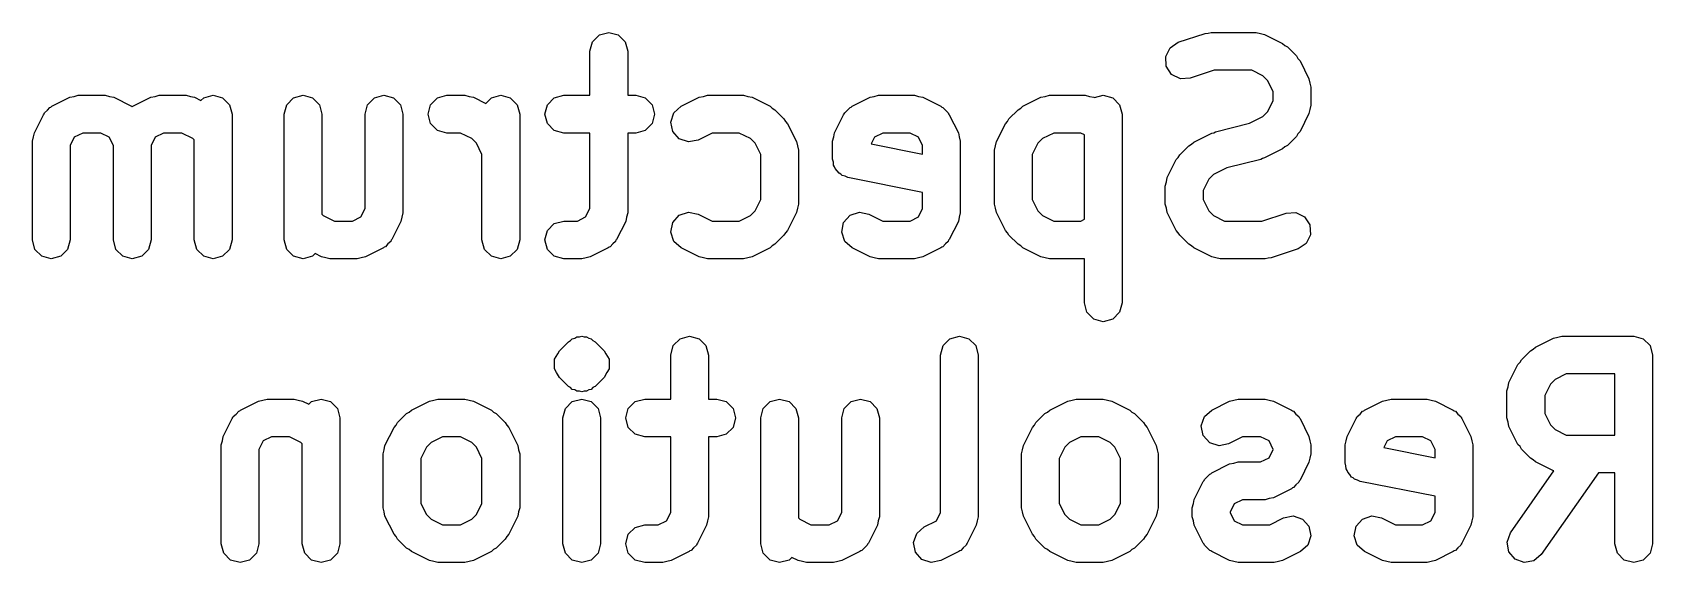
# Model space of a CAD drawing. Extents: x 112.8 to 171.6, y -69.1 to -64.2.
# Drawn here: x 158.75 to 171.62, y -68.46 to -64.24 of the extents above; entities that cross this region are included whole.
import ezdxf

# ---------------------------------------------------------------- set-up
doc = ezdxf.new("R2010")
doc.units = 0
doc.layers.add('BLACK', color=7, linetype='CONTINUOUS')

msp = doc.modelspace()

# ---------------------------------------------------------------- linework, layer by layer
at = {"layer": 'BLACK', "linetype": 'CONTINUOUS'}
for p, q in [((163.183, -64.3921), (163.203, -64.3171)), ((163.203, -64.3171), (163.258, -64.2622)), ((163.258, -64.2622), (163.333, -64.2421)), ((163.333, -64.2421), (163.408, -64.2622)), ((163.408, -64.2622), (163.462, -64.3171)), ((163.462, -64.3171), (163.483, -64.3921)), ((167.792, -64.364), (167.857, -64.3212)), ((167.857, -64.3212), (168.071, -64.2498)), ((168.071, -64.2498), (168.095, -64.2483)), ((168.095, -64.2483), (168.118, -64.2421)), ((168.118, -64.2421), (168.475, -64.2421)), ((168.475, -64.2421), (168.509, -64.251)), ((168.509, -64.251), (168.542, -64.2579)), ((168.542, -64.2579), (168.685, -64.3293)), ((168.685, -64.3293), (168.703, -64.3454)), ((168.703, -64.3454), (168.724, -64.3574)), ((163.183, -64.7421), (163.183, -64.3921)), ((163.483, -64.3921), (163.483, -64.7421)), ((167.757, -64.4334), (167.792, -64.364)), ((167.762, -64.5109), (167.757, -64.4334)), ((168.724, -64.3574), (168.796, -64.4289)), ((168.796, -64.4289), (168.808, -64.4498)), ((168.808, -64.4498), (168.824, -64.4678)), ((168.824, -64.4678), (168.895, -64.6107)), ((167.804, -64.5757), (167.762, -64.5109)), ((167.874, -64.6105), (167.804, -64.5757)), ((167.951, -64.6058), (167.874, -64.6105)), ((168.143, -64.5421), (167.951, -64.6058)), ((168.44, -64.5421), (168.143, -64.5421)), ((168.529, -64.5868), (168.44, -64.5421)), ((168.566, -64.6238), (168.529, -64.5868)), ((168.895, -64.6107), (168.902, -64.6445)), ((168.611, -64.7132), (168.566, -64.6238)), ((168.611, -64.7852), (168.611, -64.7132)), ((168.902, -64.6445), (168.911, -64.6778)), ((168.911, -64.6778), (168.911, -64.8206)), ((158.85, -64.8809), (158.873, -64.8609)), ((158.873, -64.8609), (158.893, -64.8383)), ((158.893, -64.8383), (158.901, -64.8354)), ((158.901, -64.8354), (158.908, -64.8293)), ((158.908, -64.8293), (159.051, -64.7579)), ((159.051, -64.7579), (159.085, -64.751)), ((159.085, -64.751), (159.118, -64.7421)), ((159.118, -64.7421), (159.333, -64.7421)), ((159.333, -64.7421), (159.366, -64.751)), ((159.366, -64.751), (159.4, -64.7579)), ((159.4, -64.7579), (159.542, -64.8293)), ((159.542, -64.8293), (159.547, -64.8332)), ((159.547, -64.8332), (159.551, -64.8293)), ((159.551, -64.8293), (159.694, -64.7579)), ((159.694, -64.7579), (159.728, -64.751)), ((159.728, -64.751), (159.761, -64.7421)), ((159.761, -64.7421), (159.975, -64.7421)), ((159.975, -64.7421), (160.009, -64.751)), ((160.009, -64.751), (160.042, -64.7579)), ((160.042, -64.7579), (160.093, -64.7834)), ((160.093, -64.7834), (160.115, -64.7622)), ((160.115, -64.7622), (160.19, -64.7421)), ((160.19, -64.7421), (160.265, -64.7622)), ((160.265, -64.7622), (160.32, -64.8171)), ((160.32, -64.8171), (160.34, -64.8921)), ((160.754, -64.8921), (160.774, -64.8171)), ((160.774, -64.8171), (160.829, -64.7622)), ((160.829, -64.7622), (160.904, -64.7421)), ((160.904, -64.7421), (160.979, -64.7622)), ((160.979, -64.7622), (161.034, -64.8171)), ((161.034, -64.8171), (161.054, -64.8921)), ((161.397, -64.8921), (161.417, -64.8171)), ((161.417, -64.8171), (161.472, -64.7622)), ((161.472, -64.7622), (161.547, -64.7421)), ((161.547, -64.7421), (161.622, -64.7622)), ((161.622, -64.7622), (161.677, -64.8171)), ((161.677, -64.8171), (161.697, -64.8921)), ((161.897, -64.8921), (161.917, -64.8171)), ((161.917, -64.8171), (161.972, -64.7622)), ((161.972, -64.7622), (162.047, -64.7421)), ((162.047, -64.7421), (162.19, -64.7421)), ((162.19, -64.7421), (162.223, -64.751)), ((162.223, -64.751), (162.257, -64.7579)), ((162.257, -64.7579), (162.355, -64.8072)), ((162.355, -64.8072), (162.4, -64.7622)), ((162.4, -64.7622), (162.475, -64.7421)), ((162.475, -64.7421), (162.55, -64.7622)), ((162.55, -64.7622), (162.605, -64.8171)), ((162.605, -64.8171), (162.625, -64.8921)), ((162.825, -64.8921), (162.845, -64.8171)), ((162.845, -64.8171), (162.9, -64.7622)), ((162.9, -64.7622), (162.975, -64.7421)), ((162.975, -64.7421), (163.183, -64.7421)), ((163.483, -64.7421), (163.547, -64.7421)), ((163.547, -64.7421), (163.622, -64.7622)), ((163.622, -64.7622), (163.677, -64.8171)), ((163.677, -64.8171), (163.697, -64.8921)), ((163.85, -64.8809), (163.908, -64.8293)), ((163.908, -64.8293), (164.051, -64.7579)), ((164.051, -64.7579), (164.085, -64.751)), ((164.085, -64.751), (164.118, -64.7421)), ((164.118, -64.7421), (164.404, -64.7421)), ((164.404, -64.7421), (164.437, -64.751)), ((164.437, -64.751), (164.471, -64.7579)), ((164.471, -64.7579), (164.614, -64.8293)), ((164.614, -64.8293), (164.632, -64.8454)), ((164.632, -64.8454), (164.653, -64.8574)), ((164.653, -64.8574), (164.724, -64.9289)), ((165.207, -64.8809), (165.23, -64.8609)), ((165.23, -64.8609), (165.25, -64.8383)), ((165.25, -64.8383), (165.259, -64.8354)), ((165.259, -64.8354), (165.265, -64.8293)), ((165.265, -64.8293), (165.408, -64.7579)), ((165.408, -64.7579), (165.442, -64.751)), ((165.442, -64.751), (165.475, -64.7421)), ((165.475, -64.7421), (165.761, -64.7421)), ((165.761, -64.7421), (165.794, -64.751)), ((165.794, -64.751), (165.828, -64.7579)), ((165.828, -64.7579), (165.971, -64.8293)), ((165.971, -64.8293), (165.978, -64.8354)), ((165.978, -64.8354), (165.987, -64.8383)), ((165.987, -64.8383), (166.007, -64.8609)), ((166.007, -64.8609), (166.029, -64.8809)), ((166.512, -64.9289), (166.584, -64.8574)), ((166.584, -64.8574), (166.605, -64.8454)), ((166.605, -64.8454), (166.623, -64.8293)), ((166.623, -64.8293), (166.765, -64.7579)), ((166.765, -64.7579), (166.799, -64.751)), ((166.799, -64.751), (166.833, -64.7421)), ((166.833, -64.7421), (167.118, -64.7421)), ((167.118, -64.7421), (167.152, -64.751)), ((167.152, -64.751), (167.185, -64.7579)), ((167.185, -64.7579), (167.191, -64.7608)), ((167.191, -64.7608), (167.261, -64.7421)), ((167.261, -64.7421), (167.336, -64.7622)), ((167.336, -64.7622), (167.391, -64.8171)), ((167.391, -64.8171), (167.411, -64.8921)), ((168.566, -64.8746), (168.611, -64.7852)), ((168.902, -64.8539), (168.895, -64.8877)), ((168.911, -64.8206), (168.902, -64.8539)), ((158.77, -65.0393), (158.841, -64.8964)), ((158.841, -64.8964), (158.847, -64.8896)), ((158.847, -64.8896), (158.85, -64.8809)), ((160.34, -64.8921), (160.34, -65.8921)), ((160.754, -65.8921), (160.754, -64.8921)), ((161.054, -64.8921), (161.054, -65.6871)), ((161.397, -65.6424), (161.397, -64.8921)), ((161.697, -64.8921), (161.697, -65.6778)), ((161.917, -64.9671), (161.897, -64.8921)), ((161.972, -65.022), (161.917, -64.9671)), ((162.625, -64.8921), (162.625, -65.8921)), ((162.845, -64.9671), (162.825, -64.8921)), ((162.9, -65.022), (162.845, -64.9671)), ((163.677, -64.9671), (163.622, -65.022)), ((163.697, -64.8921), (163.677, -64.9671)), ((163.826, -64.9545), (163.85, -64.8809)), ((163.841, -65.0306), (163.826, -64.9545)), ((164.724, -64.9289), (164.736, -64.9498)), ((164.736, -64.9498), (164.752, -64.9678)), ((164.752, -64.9678), (164.824, -65.1107)), ((165.127, -65.0393), (165.198, -64.8964)), ((165.198, -64.8964), (165.204, -64.8896)), ((165.204, -64.8896), (165.207, -64.8809)), ((166.029, -64.8809), (166.032, -64.8896)), ((166.032, -64.8896), (166.038, -64.8964)), ((166.038, -64.8964), (166.11, -65.0393)), ((166.413, -65.1107), (166.484, -64.9678)), ((166.484, -64.9678), (166.5, -64.9498)), ((166.5, -64.9498), (166.512, -64.9289)), ((167.411, -64.8921), (167.411, -66.3921)), ((168.153, -65.0323), (168.423, -64.9648)), ((168.423, -64.9648), (168.529, -64.9116)), ((168.529, -64.9116), (168.566, -64.8746)), ((168.895, -64.8877), (168.824, -65.0306)), ((158.754, -65.1064), (158.763, -65.0731)), ((158.754, -65.8921), (158.754, -65.1064)), ((158.763, -65.0731), (158.77, -65.0393)), ((159.087, -65.0753), (159.054, -65.1418)), ((159.154, -65.0421), (159.087, -65.0753)), ((159.297, -65.0421), (159.154, -65.0421)), ((159.364, -65.0753), (159.297, -65.0421)), ((159.397, -65.1418), (159.364, -65.0753)), ((159.73, -65.0753), (159.697, -65.1418)), ((159.796, -65.0421), (159.73, -65.0753)), ((159.94, -65.0421), (159.796, -65.0421)), ((160.029, -65.0868), (159.94, -65.0421)), ((160.04, -65.0971), (160.029, -65.0868)), ((160.04, -65.8921), (160.04, -65.0971)), ((162.047, -65.0421), (161.972, -65.022)), ((162.154, -65.0421), (162.047, -65.0421)), ((162.244, -65.0868), (162.154, -65.0421)), ((162.281, -65.1238), (162.244, -65.0868)), ((162.325, -65.2132), (162.281, -65.1238)), ((162.975, -65.0421), (162.9, -65.022)), ((163.183, -65.0421), (162.975, -65.0421)), ((163.183, -65.6424), (163.183, -65.0421)), ((163.547, -65.0421), (163.483, -65.0421)), ((163.483, -65.0421), (163.483, -65.6778)), ((163.622, -65.022), (163.547, -65.0421)), ((163.893, -65.0887), (163.841, -65.0306)), ((163.966, -65.1132), (163.893, -65.0887)), ((164.042, -65.0977), (163.966, -65.1132)), ((164.154, -65.0421), (164.042, -65.0977)), ((164.369, -65.0421), (164.154, -65.0421)), ((164.458, -65.0868), (164.369, -65.0421)), ((164.495, -65.1238), (164.458, -65.0868)), ((164.54, -65.2132), (164.495, -65.1238)), ((164.824, -65.1107), (164.831, -65.1445)), ((165.111, -65.1064), (165.12, -65.0731)), ((165.111, -65.2492), (165.111, -65.1064)), ((165.12, -65.0731), (165.127, -65.0393)), ((165.444, -65.0753), (165.418, -65.1277)), ((165.511, -65.0421), (165.444, -65.0753)), ((165.726, -65.0421), (165.511, -65.0421)), ((165.792, -65.0753), (165.726, -65.0421)), ((165.825, -65.1418), (165.792, -65.0753)), ((166.11, -65.0393), (166.116, -65.0731)), ((166.116, -65.0731), (166.125, -65.1064)), ((166.125, -65.1064), (166.125, -65.6778)), ((166.406, -65.1445), (166.413, -65.1107)), ((166.742, -65.1238), (166.697, -65.2132)), ((166.779, -65.0868), (166.742, -65.1238)), ((166.868, -65.0421), (166.779, -65.0868)), ((167.083, -65.0421), (166.868, -65.0421)), ((167.111, -65.0562), (167.083, -65.0421)), ((167.111, -65.7279), (167.111, -65.0562)), ((167.962, -65.1311), (167.98, -65.115)), ((167.98, -65.115), (168.123, -65.0436)), ((168.123, -65.0436), (168.139, -65.0403)), ((168.139, -65.0403), (168.153, -65.0323)), ((168.796, -65.0696), (168.724, -65.141)), ((168.808, -65.0486), (168.796, -65.0696)), ((168.824, -65.0306), (168.808, -65.0486)), ((159.054, -65.1418), (159.054, -65.8921)), ((159.397, -65.8921), (159.397, -65.1418)), ((159.697, -65.1418), (159.697, -65.8921)), ((162.325, -65.8921), (162.325, -65.2132)), ((164.54, -65.5709), (164.54, -65.2132)), ((164.831, -65.1445), (164.84, -65.1778)), ((164.84, -65.1778), (164.84, -65.6064)), ((165.117, -65.2729), (165.111, -65.2492)), ((165.418, -65.1277), (165.825, -65.2091)), ((165.825, -65.2091), (165.825, -65.1418)), ((166.397, -65.1778), (166.406, -65.1445)), ((166.397, -65.6064), (166.397, -65.1778)), ((166.697, -65.2132), (166.697, -65.5709)), ((167.77, -65.3964), (167.841, -65.2536)), ((167.841, -65.2536), (167.857, -65.2355)), ((167.857, -65.2355), (167.869, -65.2146)), ((167.869, -65.2146), (167.941, -65.1431)), ((167.941, -65.1431), (167.962, -65.1311)), ((168.512, -65.2519), (168.242, -65.3193)), ((168.526, -65.2438), (168.512, -65.2519)), ((168.542, -65.2405), (168.526, -65.2438)), ((168.685, -65.1691), (168.542, -65.2405)), ((168.703, -65.1531), (168.685, -65.1691)), ((168.724, -65.141), (168.703, -65.1531)), ((165.119, -65.2973), (165.117, -65.2729)), ((165.127, -65.3097), (165.119, -65.2973)), ((165.131, -65.3242), (165.127, -65.3097)), ((165.148, -65.3415), (165.131, -65.3242)), ((165.162, -65.3619), (165.148, -65.3415)), ((165.175, -65.3685), (165.162, -65.3619)), ((165.186, -65.3791), (165.175, -65.3685)), ((165.21, -65.3855), (165.186, -65.3791)), ((168.136, -65.3725), (168.099, -65.4095)), ((168.242, -65.3193), (168.136, -65.3725)), ((165.232, -65.3963), (165.21, -65.3855)), ((165.825, -65.515), (165.232, -65.3963)), ((167.754, -65.4635), (167.763, -65.4302)), ((167.754, -65.6064), (167.754, -65.4635)), ((167.763, -65.4302), (167.77, -65.3964)), ((168.099, -65.4095), (168.054, -65.4989)), ((168.054, -65.4989), (168.054, -65.5709)), ((164.495, -65.6604), (164.54, -65.5709)), ((164.831, -65.6397), (164.824, -65.6734)), ((164.84, -65.6064), (164.831, -65.6397)), ((165.825, -65.6424), (165.825, -65.515)), ((166.406, -65.6397), (166.397, -65.6064)), ((166.413, -65.6734), (166.406, -65.6397)), ((166.697, -65.5709), (166.742, -65.6604)), ((167.763, -65.6397), (167.754, -65.6064)), ((167.77, -65.6734), (167.763, -65.6397)), ((168.054, -65.5709), (168.099, -65.6604)), ((161.054, -65.6871), (161.064, -65.6974)), ((161.064, -65.6974), (161.154, -65.7421)), ((161.154, -65.7421), (161.297, -65.7421)), ((161.297, -65.7421), (161.364, -65.7088)), ((161.364, -65.7088), (161.397, -65.6424)), ((161.681, -65.7449), (161.61, -65.8877)), ((161.688, -65.7111), (161.681, -65.7449)), ((161.697, -65.6778), (161.688, -65.7111)), ((162.845, -65.8171), (162.9, -65.7622)), ((162.9, -65.7622), (162.975, -65.7421)), ((162.975, -65.7421), (163.083, -65.7421)), ((163.083, -65.7421), (163.149, -65.7088)), ((163.149, -65.7088), (163.183, -65.6424)), ((163.467, -65.7449), (163.395, -65.8877)), ((163.474, -65.7111), (163.467, -65.7449)), ((163.483, -65.6778), (163.474, -65.7111)), ((163.826, -65.8296), (163.841, -65.7536)), ((163.841, -65.7536), (163.893, -65.6955)), ((163.893, -65.6955), (163.966, -65.6709)), ((163.966, -65.6709), (164.042, -65.6865)), ((164.042, -65.6865), (164.154, -65.7421)), ((164.154, -65.7421), (164.369, -65.7421)), ((164.369, -65.7421), (164.458, -65.6974)), ((164.458, -65.6974), (164.495, -65.6604)), ((164.824, -65.6734), (164.752, -65.8163)), ((165.183, -65.8296), (165.198, -65.7536)), ((165.198, -65.7536), (165.25, -65.6955)), ((165.25, -65.6955), (165.324, -65.6709)), ((165.324, -65.6709), (165.4, -65.6865)), ((165.4, -65.6865), (165.511, -65.7421)), ((165.511, -65.7421), (165.726, -65.7421)), ((165.726, -65.7421), (165.792, -65.7088)), ((165.792, -65.7088), (165.825, -65.6424)), ((166.11, -65.7449), (166.038, -65.8877)), ((166.116, -65.7111), (166.11, -65.7449)), ((166.125, -65.6778), (166.116, -65.7111)), ((166.484, -65.8163), (166.413, -65.6734)), ((166.742, -65.6604), (166.779, -65.6974)), ((166.779, -65.6974), (166.868, -65.7421)), ((166.868, -65.7421), (167.083, -65.7421)), ((167.083, -65.7421), (167.111, -65.7279)), ((167.841, -65.8163), (167.77, -65.6734)), ((168.099, -65.6604), (168.136, -65.6974)), ((168.136, -65.6974), (168.225, -65.7421)), ((168.225, -65.7421), (168.522, -65.7421)), ((168.522, -65.7421), (168.714, -65.6783)), ((168.714, -65.6783), (168.791, -65.6737)), ((168.791, -65.6737), (168.861, -65.7084)), ((168.861, -65.7084), (168.903, -65.7732)), ((158.774, -65.9671), (158.754, -65.8921)), ((159.054, -65.8921), (159.034, -65.9671)), ((159.417, -65.9671), (159.397, -65.8921)), ((159.697, -65.8921), (159.677, -65.9671)), ((160.06, -65.9671), (160.04, -65.8921)), ((160.34, -65.8921), (160.32, -65.9671)), ((160.774, -65.9671), (160.754, -65.8921)), ((161.603, -65.8946), (161.601, -65.9033)), ((161.61, -65.8877), (161.603, -65.8946)), ((162.345, -65.9671), (162.325, -65.8921)), ((162.625, -65.8921), (162.605, -65.9671)), ((162.825, -65.8921), (162.845, -65.8171)), ((162.845, -65.9671), (162.825, -65.8921)), ((163.389, -65.8946), (163.386, -65.9033)), ((163.395, -65.8877), (163.389, -65.8946)), ((163.85, -65.9033), (163.826, -65.8296)), ((164.724, -65.8553), (164.653, -65.9267)), ((164.736, -65.8344), (164.724, -65.8553)), ((164.752, -65.8163), (164.736, -65.8344)), ((165.207, -65.9033), (165.183, -65.8296)), ((166.032, -65.8946), (166.029, -65.9033)), ((166.038, -65.8877), (166.032, -65.8946)), ((166.5, -65.8344), (166.484, -65.8163)), ((166.512, -65.8553), (166.5, -65.8344)), ((166.584, -65.9267), (166.512, -65.8553)), ((167.857, -65.8344), (167.841, -65.8163)), ((167.869, -65.8553), (167.857, -65.8344)), ((167.941, -65.9267), (167.869, -65.8553)), ((168.908, -65.8507), (168.873, -65.9202)), ((168.903, -65.7732), (168.908, -65.8507)), ((158.829, -66.022), (158.774, -65.9671)), ((158.904, -66.0421), (158.829, -66.022)), ((158.979, -66.022), (158.904, -66.0421)), ((159.034, -65.9671), (158.979, -66.022)), ((159.472, -66.022), (159.417, -65.9671)), ((159.547, -66.0421), (159.472, -66.022)), ((159.622, -66.022), (159.547, -66.0421)), ((159.677, -65.9671), (159.622, -66.022)), ((160.115, -66.022), (160.06, -65.9671)), ((160.19, -66.0421), (160.115, -66.022)), ((160.265, -66.022), (160.19, -66.0421)), ((160.32, -65.9671), (160.265, -66.022)), ((160.829, -66.022), (160.774, -65.9671)), ((160.904, -66.0421), (160.829, -66.022)), ((160.979, -66.022), (160.904, -66.0421)), ((161, -66.0007), (160.979, -66.022)), ((161.051, -66.0262), (161, -66.0007)), ((161.085, -66.0331), (161.051, -66.0262)), ((161.4, -66.0262), (161.366, -66.0331)), ((161.542, -65.9548), (161.4, -66.0262)), ((161.549, -65.9487), (161.542, -65.9548)), ((161.558, -65.9458), (161.549, -65.9487)), ((161.578, -65.9233), (161.558, -65.9458)), ((161.601, -65.9033), (161.578, -65.9233)), ((162.4, -66.022), (162.345, -65.9671)), ((162.475, -66.0421), (162.4, -66.022)), ((162.55, -66.022), (162.475, -66.0421)), ((162.605, -65.9671), (162.55, -66.022)), ((162.9, -66.022), (162.845, -65.9671)), ((162.975, -66.0421), (162.9, -66.022)), ((163.185, -66.0262), (163.152, -66.0331)), ((163.328, -65.9548), (163.185, -66.0262)), ((163.335, -65.9487), (163.328, -65.9548)), ((163.344, -65.9458), (163.335, -65.9487)), ((163.364, -65.9233), (163.344, -65.9458)), ((163.386, -65.9033), (163.364, -65.9233)), ((163.908, -65.9548), (163.85, -65.9033)), ((164.051, -66.0262), (163.908, -65.9548)), ((164.085, -66.0331), (164.051, -66.0262)), ((164.471, -66.0262), (164.437, -66.0331)), ((164.614, -65.9548), (164.471, -66.0262)), ((164.632, -65.9388), (164.614, -65.9548)), ((164.653, -65.9267), (164.632, -65.9388)), ((165.265, -65.9548), (165.207, -65.9033)), ((165.408, -66.0262), (165.265, -65.9548)), ((165.442, -66.0331), (165.408, -66.0262)), ((165.828, -66.0262), (165.794, -66.0331)), ((165.971, -65.9548), (165.828, -66.0262)), ((165.978, -65.9487), (165.971, -65.9548)), ((165.987, -65.9458), (165.978, -65.9487)), ((166.007, -65.9233), (165.987, -65.9458)), ((166.029, -65.9033), (166.007, -65.9233)), ((166.605, -65.9388), (166.584, -65.9267)), ((166.623, -65.9548), (166.605, -65.9388)), ((166.765, -66.0262), (166.623, -65.9548)), ((166.799, -66.0331), (166.765, -66.0262)), ((167.962, -65.9388), (167.941, -65.9267)), ((167.98, -65.9548), (167.962, -65.9388)), ((168.123, -66.0262), (167.98, -65.9548)), ((168.156, -66.0331), (168.123, -66.0262)), ((168.809, -65.9629), (168.594, -66.0344)), ((168.873, -65.9202), (168.809, -65.9629)), ((161.118, -66.0421), (161.085, -66.0331)), ((161.333, -66.0421), (161.118, -66.0421)), ((161.366, -66.0331), (161.333, -66.0421)), ((163.118, -66.0421), (162.975, -66.0421)), ((163.152, -66.0331), (163.118, -66.0421)), ((164.118, -66.0421), (164.085, -66.0331)), ((164.404, -66.0421), (164.118, -66.0421)), ((164.437, -66.0331), (164.404, -66.0421)), ((165.475, -66.0421), (165.442, -66.0331)), ((165.761, -66.0421), (165.475, -66.0421)), ((165.794, -66.0331), (165.761, -66.0421)), ((166.833, -66.0421), (166.799, -66.0331)), ((167.111, -66.0421), (166.833, -66.0421)), ((167.111, -66.3921), (167.111, -66.0421)), ((168.19, -66.0421), (168.156, -66.0331)), ((168.547, -66.0421), (168.19, -66.0421)), ((168.57, -66.0358), (168.547, -66.0421)), ((168.594, -66.0344), (168.57, -66.0358)), ((167.131, -66.4671), (167.111, -66.3921)), ((167.411, -66.3921), (167.391, -66.4671)), ((167.186, -66.522), (167.131, -66.4671)), ((167.261, -66.5421), (167.186, -66.522)), ((167.336, -66.522), (167.261, -66.5421)), ((167.391, -66.4671), (167.336, -66.522)), ((163.062, -66.6721), (163.079, -66.6622)), ((163.079, -66.6622), (163.099, -66.6622)), ((163.099, -66.6622), (163.118, -66.6571)), ((163.118, -66.6571), (163.137, -66.6622)), ((163.137, -66.6622), (163.157, -66.6622)), ((163.157, -66.6622), (163.174, -66.6721)), ((163.9, -66.6772), (163.975, -66.6571)), ((163.975, -66.6571), (164.05, -66.6772)), ((166.043, -66.6772), (166.118, -66.6571)), ((166.118, -66.6571), (166.193, -66.6772)), ((170.837, -66.6729), (170.871, -66.666)), ((170.871, -66.666), (170.904, -66.6571)), ((170.904, -66.6571), (171.475, -66.6571)), ((171.475, -66.6571), (171.55, -66.6772)), ((162.902, -66.8397), (162.927, -66.7964)), ((162.927, -66.7964), (162.941, -66.7724)), ((162.941, -66.7724), (163.012, -66.701)), ((163.012, -66.701), (163.029, -66.6911)), ((163.012, -66.701), (163.012, -66.701)), ((163.012, -66.701), (163.012, -66.701)), ((163.029, -66.6911), (163.043, -66.6772)), ((163.043, -66.6772), (163.062, -66.6721)), ((163.174, -66.6721), (163.193, -66.6772)), ((163.193, -66.6772), (163.207, -66.6911)), ((163.207, -66.6911), (163.224, -66.701)), ((163.224, -66.701), (163.224, -66.701)), ((163.224, -66.701), (163.224, -66.701)), ((163.224, -66.701), (163.296, -66.7724)), ((163.296, -66.7724), (163.296, -66.7724)), ((163.296, -66.7724), (163.296, -66.7724)), ((163.296, -66.7724), (163.31, -66.7964)), ((163.31, -66.7964), (163.335, -66.8397)), ((163.825, -66.8071), (163.845, -66.7321)), ((163.845, -66.7321), (163.9, -66.6772)), ((164.05, -66.6772), (164.105, -66.7321)), ((164.105, -66.7321), (164.125, -66.8071)), ((165.968, -66.8071), (165.988, -66.7321)), ((165.988, -66.7321), (166.043, -66.6772)), ((166.193, -66.6772), (166.248, -66.7321)), ((166.248, -66.7321), (166.268, -66.8071)), ((170.584, -66.8439), (170.655, -66.7724)), ((170.655, -66.7724), (170.676, -66.7604)), ((170.676, -66.7604), (170.694, -66.7443)), ((170.694, -66.7443), (170.837, -66.6729)), ((171.55, -66.6772), (171.605, -66.7321)), ((171.605, -66.7321), (171.625, -66.8071)), ((162.902, -66.9173), (162.902, -66.8397)), ((162.918, -66.9455), (162.902, -66.9173)), ((163.335, -66.9173), (163.318, -66.9455)), ((163.335, -66.8397), (163.335, -66.9173)), ((163.825, -67.1571), (163.825, -66.8071)), ((164.125, -66.8071), (164.125, -67.1571)), ((165.968, -68.0574), (165.968, -66.8071)), ((166.268, -66.8071), (166.268, -68.0928)), ((170.484, -67.0257), (170.555, -66.8828)), ((170.555, -66.8828), (170.572, -66.8648)), ((170.572, -66.8648), (170.584, -66.8439)), ((171.625, -66.8071), (171.625, -68.3071)), ((162.941, -66.9846), (162.918, -66.9455)), ((163.012, -67.056), (162.941, -66.9846)), ((163.029, -67.0659), (163.012, -67.056)), ((163.224, -67.056), (163.217, -67.0602)), ((163.296, -66.9846), (163.224, -67.056)), ((163.318, -66.9455), (163.296, -66.9846)), ((163.296, -66.9846), (163.296, -66.9846)), ((170.477, -67.0595), (170.484, -67.0257)), ((170.813, -67.0388), (170.768, -67.1282)), ((170.85, -67.0018), (170.813, -67.0388)), ((170.939, -66.9571), (170.85, -67.0018)), ((171.325, -66.9571), (170.939, -66.9571)), ((171.325, -67.4428), (171.325, -66.9571)), ((160.408, -67.2443), (160.551, -67.1729)), ((160.551, -67.1729), (160.585, -67.166)), ((160.585, -67.166), (160.618, -67.1571)), ((160.618, -67.1571), (160.833, -67.1571)), ((160.833, -67.1571), (160.866, -67.166)), ((160.866, -67.166), (160.9, -67.1729)), ((160.9, -67.1729), (160.951, -67.1984)), ((160.951, -67.1984), (160.972, -67.1772)), ((160.972, -67.1772), (161.047, -67.1571)), ((161.047, -67.1571), (161.122, -67.1772)), ((161.122, -67.1772), (161.177, -67.2321)), ((161.765, -67.2443), (161.908, -67.1729)), ((161.908, -67.1729), (161.942, -67.166)), ((161.942, -67.166), (161.975, -67.1571)), ((161.975, -67.1571), (162.19, -67.1571)), ((162.19, -67.1571), (162.223, -67.166)), ((162.223, -67.166), (162.257, -67.1729)), ((162.257, -67.1729), (162.4, -67.2443)), ((162.988, -67.2321), (163.043, -67.1772)), ((163.043, -67.0798), (163.029, -67.0659)), ((163.062, -67.0849), (163.043, -67.0798)), ((163.043, -67.1772), (163.118, -67.1571)), ((163.079, -67.0948), (163.062, -67.0849)), ((163.099, -67.0948), (163.079, -67.0948)), ((163.118, -67.0999), (163.099, -67.0948)), ((163.137, -67.0948), (163.118, -67.0999)), ((163.118, -67.1571), (163.193, -67.1772)), ((163.157, -67.0948), (163.137, -67.0948)), ((163.174, -67.0849), (163.157, -67.0948)), ((163.193, -67.0798), (163.174, -67.0849)), ((163.207, -67.0659), (163.193, -67.0798)), ((163.193, -67.1772), (163.248, -67.2321)), ((163.217, -67.0602), (163.207, -67.0659)), ((163.488, -67.2321), (163.543, -67.1772)), ((163.543, -67.1772), (163.618, -67.1571)), ((163.618, -67.1571), (163.825, -67.1571)), ((164.125, -67.1571), (164.19, -67.1571)), ((164.19, -67.1571), (164.265, -67.1772)), ((164.265, -67.1772), (164.32, -67.2321)), ((164.56, -67.2321), (164.615, -67.1772)), ((164.615, -67.1772), (164.69, -67.1571)), ((164.69, -67.1571), (164.765, -67.1772)), ((164.765, -67.1772), (164.82, -67.2321)), ((165.203, -67.2321), (165.258, -67.1772)), ((165.258, -67.1772), (165.333, -67.1571)), ((165.333, -67.1571), (165.408, -67.1772)), ((165.408, -67.1772), (165.462, -67.2321)), ((166.837, -67.2443), (166.98, -67.1729)), ((166.98, -67.1729), (167.013, -67.166)), ((167.013, -67.166), (167.047, -67.1571)), ((167.047, -67.1571), (167.261, -67.1571)), ((167.261, -67.1571), (167.294, -67.166)), ((167.294, -67.166), (167.328, -67.1729)), ((167.328, -67.1729), (167.471, -67.2443)), ((168.123, -67.2443), (168.265, -67.1729)), ((168.265, -67.1729), (168.299, -67.166)), ((168.299, -67.166), (168.333, -67.1571)), ((168.333, -67.1571), (168.547, -67.1571)), ((168.547, -67.1571), (168.58, -67.166)), ((168.58, -67.166), (168.614, -67.1729)), ((168.614, -67.1729), (168.757, -67.2443)), ((169.337, -67.2443), (169.48, -67.1729)), ((169.48, -67.1729), (169.513, -67.166)), ((169.513, -67.166), (169.547, -67.1571)), ((169.547, -67.1571), (169.833, -67.1571)), ((169.833, -67.1571), (169.866, -67.166)), ((169.866, -67.166), (169.9, -67.1729)), ((169.9, -67.1729), (170.042, -67.2443)), ((170.468, -67.0928), (170.477, -67.0595)), ((170.468, -67.3071), (170.468, -67.0928)), ((170.768, -67.1282), (170.768, -67.2717)), ((160.27, -67.4543), (160.341, -67.3114)), ((160.341, -67.3114), (160.347, -67.3046)), ((160.347, -67.3046), (160.35, -67.2959)), ((160.35, -67.2959), (160.373, -67.2759)), ((160.373, -67.2759), (160.393, -67.2533)), ((160.393, -67.2533), (160.401, -67.2504)), ((160.401, -67.2504), (160.408, -67.2443)), ((161.177, -67.2321), (161.197, -67.3071)), ((161.197, -67.3071), (161.197, -68.3071)), ((161.655, -67.3439), (161.726, -67.2724)), ((161.726, -67.2724), (161.747, -67.2604)), ((161.747, -67.2604), (161.765, -67.2443)), ((162.4, -67.2443), (162.418, -67.2604)), ((162.418, -67.2604), (162.439, -67.2724)), ((162.439, -67.2724), (162.51, -67.3439)), ((162.968, -67.3071), (162.988, -67.2321)), ((162.968, -68.3071), (162.968, -67.3071)), ((163.248, -67.2321), (163.268, -67.3071)), ((163.268, -67.3071), (163.268, -68.3071)), ((163.468, -67.3071), (163.488, -67.2321)), ((163.488, -67.3821), (163.468, -67.3071)), ((164.32, -67.2321), (164.34, -67.3071)), ((164.34, -67.3071), (164.32, -67.3821)), ((164.54, -67.3071), (164.56, -67.2321)), ((164.54, -68.3071), (164.54, -67.3071)), ((164.82, -67.2321), (164.84, -67.3071)), ((164.84, -67.3071), (164.84, -68.1021)), ((165.183, -67.3071), (165.203, -67.2321)), ((165.183, -68.0574), (165.183, -67.3071)), ((165.462, -67.2321), (165.483, -67.3071)), ((165.483, -67.3071), (165.483, -68.0928)), ((166.726, -67.3439), (166.798, -67.2724)), ((166.798, -67.2724), (166.819, -67.2604)), ((166.819, -67.2604), (166.837, -67.2443)), ((167.471, -67.2443), (167.489, -67.2604)), ((167.489, -67.2604), (167.51, -67.2724)), ((167.51, -67.2724), (167.581, -67.3439)), ((168.04, -67.3695), (168.064, -67.2959)), ((168.064, -67.2959), (168.123, -67.2443)), ((168.757, -67.2443), (168.764, -67.2504)), ((168.764, -67.2504), (168.772, -67.2533)), ((168.772, -67.2533), (168.792, -67.2759)), ((168.792, -67.2759), (168.815, -67.2959)), ((168.815, -67.2959), (168.818, -67.3046)), ((168.818, -67.3046), (168.824, -67.3114)), ((168.824, -67.3114), (168.895, -67.4543)), ((169.198, -67.4543), (169.27, -67.3114)), ((169.27, -67.3114), (169.276, -67.3046)), ((169.276, -67.3046), (169.279, -67.2959)), ((169.279, -67.2959), (169.301, -67.2759)), ((169.301, -67.2759), (169.321, -67.2533)), ((169.321, -67.2533), (169.33, -67.2504)), ((169.33, -67.2504), (169.337, -67.2443)), ((170.042, -67.2443), (170.049, -67.2504)), ((170.049, -67.2504), (170.058, -67.2533)), ((170.058, -67.2533), (170.078, -67.2759)), ((170.078, -67.2759), (170.101, -67.2959)), ((170.101, -67.2959), (170.103, -67.3046)), ((170.103, -67.3046), (170.11, -67.3114)), ((170.11, -67.3114), (170.181, -67.4543)), ((170.477, -67.3404), (170.468, -67.3071)), ((170.768, -67.2717), (170.813, -67.3611)), ((161.555, -67.5257), (161.627, -67.3828)), ((161.627, -67.3828), (161.643, -67.3648)), ((161.643, -67.3648), (161.655, -67.3439)), ((162.51, -67.3439), (162.522, -67.3648)), ((162.522, -67.3648), (162.538, -67.3828)), ((162.538, -67.3828), (162.61, -67.5257)), ((163.543, -67.437), (163.488, -67.3821)), ((163.618, -67.4571), (163.543, -67.437)), ((164.265, -67.437), (164.19, -67.4571)), ((164.32, -67.3821), (164.265, -67.437)), ((166.627, -67.5257), (166.698, -67.3828)), ((166.698, -67.3828), (166.714, -67.3648)), ((166.714, -67.3648), (166.726, -67.3439)), ((167.581, -67.3439), (167.594, -67.3648)), ((167.594, -67.3648), (167.61, -67.3828)), ((167.61, -67.3828), (167.681, -67.5257)), ((168.055, -67.4456), (168.04, -67.3695)), ((170.484, -67.3742), (170.477, -67.3404)), ((170.555, -67.517), (170.484, -67.3742)), ((170.813, -67.3611), (170.85, -67.3981)), ((170.85, -67.3981), (170.939, -67.4428)), ((170.939, -67.4428), (171.325, -67.4428)), ((160.254, -67.5214), (160.263, -67.4881)), ((160.254, -68.3071), (160.254, -67.5214)), ((160.263, -67.4881), (160.27, -67.4543)), ((160.587, -67.4903), (160.554, -67.5568)), ((160.554, -67.5568), (160.554, -68.3071)), ((160.654, -67.4571), (160.587, -67.4903)), ((160.797, -67.4571), (160.654, -67.4571)), ((160.887, -67.5018), (160.797, -67.4571)), ((160.897, -67.5121), (160.887, -67.5018)), ((160.897, -68.3071), (160.897, -67.5121)), ((161.54, -67.5928), (161.549, -67.5595)), ((161.549, -67.5595), (161.555, -67.5257)), ((161.884, -67.5388), (161.84, -67.6282)), ((161.921, -67.5018), (161.884, -67.5388)), ((162.011, -67.4571), (161.921, -67.5018)), ((162.154, -67.4571), (162.011, -67.4571)), ((162.244, -67.5018), (162.154, -67.4571)), ((162.281, -67.5388), (162.244, -67.5018)), ((162.325, -67.6282), (162.281, -67.5388)), ((162.61, -67.5257), (162.616, -67.5595)), ((162.616, -67.5595), (162.625, -67.5928)), ((163.825, -67.4571), (163.618, -67.4571)), ((163.825, -68.0574), (163.825, -67.4571)), ((164.19, -67.4571), (164.125, -67.4571)), ((164.125, -67.4571), (164.125, -68.0928)), ((166.611, -67.5928), (166.62, -67.5595)), ((166.62, -67.5595), (166.627, -67.5257)), ((166.956, -67.5388), (166.911, -67.6282)), ((166.993, -67.5018), (166.956, -67.5388)), ((167.082, -67.4571), (166.993, -67.5018)), ((167.226, -67.4571), (167.082, -67.4571)), ((167.315, -67.5018), (167.226, -67.4571)), ((167.352, -67.5388), (167.315, -67.5018)), ((167.397, -67.6282), (167.352, -67.5388)), ((167.681, -67.5257), (167.688, -67.5595)), ((167.688, -67.5595), (167.697, -67.5928)), ((168.107, -67.5037), (168.055, -67.4456)), ((168.181, -67.5282), (168.107, -67.5037)), ((168.257, -67.5127), (168.181, -67.5282)), ((168.368, -67.4571), (168.257, -67.5127)), ((168.511, -67.4571), (168.368, -67.4571)), ((168.578, -67.4903), (168.511, -67.4571)), ((168.611, -67.5568), (168.578, -67.4903)), ((168.578, -67.6238), (168.611, -67.5574)), ((168.611, -67.5574), (168.611, -67.5568)), ((168.895, -67.4543), (168.902, -67.4881)), ((168.902, -67.4881), (168.911, -67.5214)), ((168.911, -67.5214), (168.911, -67.5928)), ((169.183, -67.5214), (169.191, -67.4881)), ((169.183, -67.6642), (169.183, -67.5214)), ((169.191, -67.4881), (169.198, -67.4543)), ((169.516, -67.4903), (169.49, -67.5427)), ((169.49, -67.5427), (169.897, -67.6241)), ((169.582, -67.4571), (169.516, -67.4903)), ((169.797, -67.4571), (169.582, -67.4571)), ((169.864, -67.4903), (169.797, -67.4571)), ((169.897, -67.5568), (169.864, -67.4903)), ((169.897, -67.6241), (169.897, -67.5568)), ((170.181, -67.4543), (170.188, -67.4881)), ((170.188, -67.4881), (170.197, -67.5214)), ((170.197, -67.5214), (170.197, -68.0928)), ((170.572, -67.5351), (170.555, -67.517)), ((170.584, -67.556), (170.572, -67.5351)), ((170.655, -67.6274), (170.584, -67.556)), ((161.54, -68.0214), (161.54, -67.5928)), ((161.84, -67.6282), (161.84, -67.9859)), ((162.325, -67.9859), (162.325, -67.6282)), ((162.625, -67.5928), (162.625, -68.0214)), ((166.611, -68.0214), (166.611, -67.5928)), ((166.911, -67.6282), (166.911, -67.9859)), ((167.397, -67.9859), (167.397, -67.6282)), ((167.697, -67.5928), (167.697, -68.0214)), ((168.123, -67.7443), (168.265, -67.6729)), ((168.265, -67.6729), (168.299, -67.666)), ((168.299, -67.666), (168.333, -67.6571)), ((168.333, -67.6571), (168.511, -67.6571)), ((168.511, -67.6571), (168.578, -67.6238)), ((168.895, -67.6599), (168.824, -67.8027)), ((168.902, -67.6261), (168.895, -67.6599)), ((168.911, -67.5928), (168.902, -67.6261)), ((169.189, -67.6879), (169.183, -67.6642)), ((169.19, -67.7123), (169.189, -67.6879)), ((170.676, -67.6395), (170.655, -67.6274)), ((170.694, -67.6555), (170.676, -67.6395)), ((170.837, -67.7269), (170.694, -67.6555)), ((167.984, -67.9543), (168.055, -67.8114)), ((168.055, -67.8114), (168.062, -67.8046)), ((168.062, -67.8046), (168.064, -67.7959)), ((168.064, -67.7959), (168.087, -67.7759)), ((168.087, -67.7759), (168.107, -67.7533)), ((168.107, -67.7533), (168.116, -67.7504)), ((168.116, -67.7504), (168.123, -67.7443)), ((168.815, -67.8183), (168.792, -67.8383)), ((168.818, -67.8096), (168.815, -67.8183)), ((168.824, -67.8027), (168.818, -67.8096)), ((169.199, -67.7247), (169.19, -67.7123)), ((169.203, -67.7392), (169.199, -67.7247)), ((169.22, -67.7565), (169.203, -67.7392)), ((169.233, -67.7769), (169.22, -67.7565)), ((169.247, -67.7835), (169.233, -67.7769)), ((169.258, -67.7941), (169.247, -67.7835)), ((169.281, -67.8005), (169.258, -67.7941)), ((169.303, -67.8113), (169.281, -67.8005)), ((169.897, -67.93), (169.303, -67.8113)), ((170.495, -68.2211), (170.841, -67.7277)), ((171.196, -67.7428), (170.741, -68.3931)), ((170.841, -67.7277), (170.837, -67.7269)), ((171.325, -67.7428), (171.196, -67.7428)), ((171.325, -68.3071), (171.325, -67.7428)), ((167.977, -67.9881), (167.984, -67.9543)), ((168.368, -67.9571), (168.301, -67.9903)), ((168.547, -67.9571), (168.368, -67.9571)), ((168.58, -67.9481), (168.547, -67.9571)), ((168.614, -67.9412), (168.58, -67.9481)), ((168.757, -67.8698), (168.614, -67.9412)), ((168.764, -67.8637), (168.757, -67.8698)), ((168.772, -67.8608), (168.764, -67.8637)), ((168.792, -67.8383), (168.772, -67.8608)), ((169.897, -68.0574), (169.897, -67.93)), ((161.549, -68.0547), (161.54, -68.0214)), ((161.555, -68.0884), (161.549, -68.0547)), ((161.84, -67.9859), (161.884, -68.0754)), ((161.884, -68.0754), (161.921, -68.1124)), ((162.244, -68.1124), (162.281, -68.0754)), ((162.281, -68.0754), (162.325, -67.9859)), ((162.616, -68.0547), (162.61, -68.0884)), ((162.625, -68.0214), (162.616, -68.0547)), ((163.792, -68.1238), (163.825, -68.0574)), ((165.149, -68.1238), (165.183, -68.0574)), ((165.935, -68.1238), (165.968, -68.0574)), ((166.62, -68.0547), (166.611, -68.0214)), ((166.627, -68.0884), (166.62, -68.0547)), ((166.911, -67.9859), (166.956, -68.0754)), ((166.956, -68.0754), (166.993, -68.1124)), ((167.315, -68.1124), (167.352, -68.0754)), ((167.352, -68.0754), (167.397, -67.9859)), ((167.688, -68.0547), (167.681, -68.0884)), ((167.697, -68.0214), (167.688, -68.0547)), ((167.968, -68.0214), (167.977, -67.9881)), ((167.968, -68.0928), (167.968, -68.0214)), ((168.301, -67.9903), (168.268, -68.0568)), ((168.268, -68.0568), (168.268, -68.0574)), ((168.268, -68.0574), (168.301, -68.1238)), ((168.694, -68.1015), (168.77, -68.0859)), ((168.77, -68.0859), (168.844, -68.1105)), ((169.321, -68.1105), (169.395, -68.0859)), ((169.395, -68.0859), (169.471, -68.1015)), ((169.864, -68.1238), (169.897, -68.0574)), ((161.627, -68.2313), (161.555, -68.0884)), ((161.921, -68.1124), (162.011, -68.1571)), ((162.011, -68.1571), (162.154, -68.1571)), ((162.154, -68.1571), (162.244, -68.1124)), ((162.61, -68.0884), (162.538, -68.2313)), ((163.488, -68.2321), (163.543, -68.1772)), ((163.543, -68.1772), (163.618, -68.1571)), ((163.618, -68.1571), (163.726, -68.1571)), ((163.726, -68.1571), (163.792, -68.1238)), ((164.11, -68.1599), (164.038, -68.3027)), ((164.116, -68.1261), (164.11, -68.1599)), ((164.125, -68.0928), (164.116, -68.1261)), ((164.84, -68.1021), (164.85, -68.1124)), ((164.85, -68.1124), (164.939, -68.1571)), ((164.939, -68.1571), (165.083, -68.1571)), ((165.083, -68.1571), (165.149, -68.1238)), ((165.467, -68.1599), (165.395, -68.3027)), ((165.474, -68.1261), (165.467, -68.1599)), ((165.483, -68.0928), (165.474, -68.1261)), ((165.779, -68.2244), (165.837, -68.1729)), ((165.837, -68.1729), (165.935, -68.1238)), ((166.252, -68.1599), (166.181, -68.3027)), ((166.259, -68.1261), (166.252, -68.1599)), ((166.268, -68.0928), (166.259, -68.1261)), ((166.698, -68.2313), (166.627, -68.0884)), ((166.993, -68.1124), (167.082, -68.1571)), ((167.082, -68.1571), (167.226, -68.1571)), ((167.226, -68.1571), (167.315, -68.1124)), ((167.681, -68.0884), (167.61, -68.2313)), ((167.977, -68.1261), (167.968, -68.0928)), ((167.984, -68.1599), (167.977, -68.1261)), ((168.055, -68.3027), (167.984, -68.1599)), ((168.301, -68.1238), (168.368, -68.1571)), ((168.368, -68.1571), (168.583, -68.1571)), ((168.583, -68.1571), (168.694, -68.1015)), ((168.844, -68.1105), (168.895, -68.1686)), ((168.895, -68.1686), (168.911, -68.2446)), ((169.254, -68.2446), (169.27, -68.1686)), ((169.27, -68.1686), (169.321, -68.1105)), ((169.471, -68.1015), (169.582, -68.1571)), ((169.582, -68.1571), (169.797, -68.1571)), ((169.797, -68.1571), (169.864, -68.1238)), ((170.181, -68.1599), (170.11, -68.3027)), ((170.188, -68.1261), (170.181, -68.1599)), ((170.197, -68.0928), (170.188, -68.1261)), ((160.274, -68.3821), (160.254, -68.3071)), ((160.554, -68.3071), (160.534, -68.3821)), ((160.917, -68.3821), (160.897, -68.3071)), ((161.197, -68.3071), (161.177, -68.3821)), ((161.643, -68.2494), (161.627, -68.2313)), ((161.655, -68.2703), (161.643, -68.2494)), ((161.726, -68.3417), (161.655, -68.2703)), ((161.747, -68.3538), (161.726, -68.3417)), ((162.439, -68.3417), (162.418, -68.3538)), ((162.51, -68.2703), (162.439, -68.3417)), ((162.522, -68.2494), (162.51, -68.2703)), ((162.538, -68.2313), (162.522, -68.2494)), ((162.988, -68.3821), (162.968, -68.3071)), ((163.268, -68.3071), (163.248, -68.3821)), ((163.468, -68.3071), (163.488, -68.2321)), ((163.488, -68.3821), (163.468, -68.3071)), ((164.007, -68.3383), (163.987, -68.3608)), ((164.029, -68.3183), (164.007, -68.3383)), ((164.032, -68.3096), (164.029, -68.3183)), ((164.038, -68.3027), (164.032, -68.3096)), ((164.56, -68.3821), (164.54, -68.3071)), ((165.364, -68.3383), (165.344, -68.3608)), ((165.386, -68.3183), (165.364, -68.3383)), ((165.389, -68.3096), (165.386, -68.3183)), ((165.395, -68.3027), (165.389, -68.3096)), ((165.754, -68.2981), (165.779, -68.2244)), ((165.77, -68.3742), (165.754, -68.2981)), ((166.149, -68.3383), (166.129, -68.3608)), ((166.172, -68.3183), (166.149, -68.3383)), ((166.175, -68.3096), (166.172, -68.3183)), ((166.181, -68.3027), (166.175, -68.3096)), ((166.714, -68.2494), (166.698, -68.2313)), ((166.726, -68.2703), (166.714, -68.2494)), ((166.798, -68.3417), (166.726, -68.2703)), ((166.819, -68.3538), (166.798, -68.3417)), ((167.51, -68.3417), (167.489, -68.3538)), ((167.581, -68.2703), (167.51, -68.3417)), ((167.594, -68.2494), (167.581, -68.2703)), ((167.61, -68.2313), (167.594, -68.2494)), ((168.062, -68.3096), (168.055, -68.3027)), ((168.064, -68.3183), (168.062, -68.3096)), ((168.087, -68.3383), (168.064, -68.3183)), ((168.107, -68.3608), (168.087, -68.3383)), ((168.886, -68.3183), (168.828, -68.3698)), ((168.911, -68.2446), (168.886, -68.3183)), ((169.279, -68.3183), (169.254, -68.2446)), ((169.337, -68.3698), (169.279, -68.3183)), ((170.078, -68.3383), (170.058, -68.3608)), ((170.101, -68.3183), (170.078, -68.3383)), ((170.103, -68.3096), (170.101, -68.3183)), ((170.11, -68.3027), (170.103, -68.3096)), ((170.469, -68.294), (170.495, -68.2211)), ((170.482, -68.3705), (170.469, -68.294)), ((171.345, -68.3821), (171.325, -68.3071)), ((171.625, -68.3071), (171.605, -68.3821)), ((160.329, -68.437), (160.274, -68.3821)), ((160.404, -68.4571), (160.329, -68.437)), ((160.479, -68.437), (160.404, -68.4571)), ((160.534, -68.3821), (160.479, -68.437)), ((160.972, -68.437), (160.917, -68.3821)), ((161.047, -68.4571), (160.972, -68.437)), ((161.122, -68.437), (161.047, -68.4571)), ((161.177, -68.3821), (161.122, -68.437)), ((161.765, -68.3698), (161.747, -68.3538)), ((161.908, -68.4412), (161.765, -68.3698)), ((161.942, -68.4481), (161.908, -68.4412)), ((161.975, -68.4571), (161.942, -68.4481)), ((162.19, -68.4571), (161.975, -68.4571)), ((162.223, -68.4481), (162.19, -68.4571)), ((162.257, -68.4412), (162.223, -68.4481)), ((162.4, -68.3698), (162.257, -68.4412)), ((162.418, -68.3538), (162.4, -68.3698)), ((163.043, -68.437), (162.988, -68.3821)), ((163.118, -68.4571), (163.043, -68.437)), ((163.193, -68.437), (163.118, -68.4571)), ((163.248, -68.3821), (163.193, -68.437)), ((163.543, -68.437), (163.488, -68.3821)), ((163.618, -68.4571), (163.543, -68.437)), ((163.761, -68.4571), (163.618, -68.4571)), ((163.794, -68.4481), (163.761, -68.4571)), ((163.828, -68.4412), (163.794, -68.4481)), ((163.971, -68.3698), (163.828, -68.4412)), ((163.978, -68.3637), (163.971, -68.3698)), ((163.987, -68.3608), (163.978, -68.3637)), ((164.615, -68.437), (164.56, -68.3821)), ((164.69, -68.4571), (164.615, -68.437)), ((164.765, -68.437), (164.69, -68.4571)), ((164.786, -68.4157), (164.765, -68.437)), ((164.837, -68.4412), (164.786, -68.4157)), ((164.871, -68.4481), (164.837, -68.4412)), ((164.904, -68.4571), (164.871, -68.4481)), ((165.118, -68.4571), (164.904, -68.4571)), ((165.152, -68.4481), (165.118, -68.4571)), ((165.185, -68.4412), (165.152, -68.4481)), ((165.328, -68.3698), (165.185, -68.4412)), ((165.335, -68.3637), (165.328, -68.3698)), ((165.344, -68.3608), (165.335, -68.3637)), ((165.821, -68.4322), (165.77, -68.3742)), ((165.895, -68.4568), (165.821, -68.4322)), ((165.971, -68.4412), (165.895, -68.4568)), ((166.114, -68.3698), (165.971, -68.4412)), ((166.121, -68.3637), (166.114, -68.3698)), ((166.129, -68.3608), (166.121, -68.3637)), ((166.837, -68.3698), (166.819, -68.3538)), ((166.98, -68.4412), (166.837, -68.3698)), ((167.013, -68.4481), (166.98, -68.4412)), ((167.047, -68.4571), (167.013, -68.4481)), ((167.261, -68.4571), (167.047, -68.4571)), ((167.294, -68.4481), (167.261, -68.4571)), ((167.328, -68.4412), (167.294, -68.4481)), ((167.471, -68.3698), (167.328, -68.4412)), ((167.489, -68.3538), (167.471, -68.3698)), ((168.116, -68.3637), (168.107, -68.3608)), ((168.123, -68.3698), (168.116, -68.3637)), ((168.265, -68.4412), (168.123, -68.3698)), ((168.299, -68.4481), (168.265, -68.4412)), ((168.333, -68.4571), (168.299, -68.4481)), ((168.618, -68.4571), (168.333, -68.4571)), ((168.652, -68.4481), (168.618, -68.4571)), ((168.685, -68.4412), (168.652, -68.4481)), ((168.828, -68.3698), (168.685, -68.4412)), ((169.48, -68.4412), (169.337, -68.3698)), ((169.513, -68.4481), (169.48, -68.4412)), ((169.547, -68.4571), (169.513, -68.4481)), ((169.833, -68.4571), (169.547, -68.4571)), ((169.866, -68.4481), (169.833, -68.4571)), ((169.9, -68.4412), (169.866, -68.4481)), ((170.042, -68.3698), (169.9, -68.4412)), ((170.049, -68.3637), (170.042, -68.3698)), ((170.058, -68.3608), (170.049, -68.3637)), ((170.532, -68.43), (170.482, -68.3705)), ((170.605, -68.4565), (170.532, -68.43)), ((170.682, -68.443), (170.605, -68.4565)), ((170.741, -68.3931), (170.682, -68.443)), ((171.4, -68.437), (171.345, -68.3821)), ((171.475, -68.4571), (171.4, -68.437)), ((171.55, -68.437), (171.475, -68.4571)), ((171.605, -68.3821), (171.55, -68.437))]:
    msp.add_line(p, q, dxfattribs=at)

doc.saveas('drawing.dxf')
